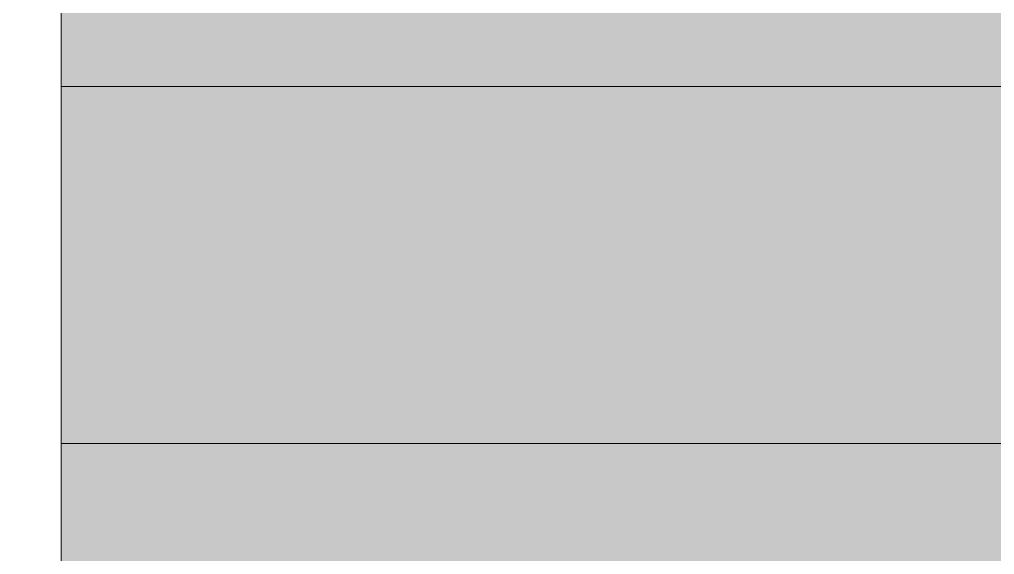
# Model space of a CAD drawing. Header units: inches. Extents: x 20139 to 37433, y -23296 to -20170.
# Drawn here: x 31328.216 to 31330.945, y -22544.613 to -22543.115 of the extents above; entities that cross this region are included whole.
import ezdxf

# ---------------------------------------------------------------- set-up
doc = ezdxf.new("R2010")
doc.units = ezdxf.units.IN
doc.header["$MEASUREMENT"] = 0
for name, color, linetype, lineweight in [('A-GLAZ-CURT', 52, 'Continuous', 9), ('A-GLAZ-CWMG', 51, 'Continuous', 9), ('S-COLS', 52, 'Continuous', 9)]:
    doc.layers.add(name, color=color, linetype=linetype, lineweight=lineweight)

# ---------------------------------------------------------------- blocks, each defined once
blk = doc.blocks.new('HSS-Hollow Structural Section-Column - HSS6X6X1_4-V88-Level 1')
at = {"layer": 'S-COLS'}
h = blk.add_hatch(dxfattribs=at)
h.set_pattern_fill('FP_24', color=256, style=0, pattern_type=2)
h.set_pattern_definition([(225, (31331.1, -22543.053), (23.758788, -23.758788), []), (225, (31331.1, -22579.053), (23.758788, -23.758788), [])])
h.paths.add_polyline_path([(-2.534, 3), (-2.8635, 2.8635), (-3, 2.534), (-2.6988, 2.6988)], flags=0)
h.paths.add_polyline_path([(2.534, 3), (-2.534, 3), (-2.534, 2.767), (2.534, 2.767)], flags=0)
h.paths.add_polyline_path([(2.534, 3), (2.6988, 2.6988), (3, 2.534), (2.8635, 2.8635)], flags=0)
h.paths.add_polyline_path([(-3, -2.534), (-2.8635, -2.8635), (-2.534, -3), (-2.6988, -2.6988)], flags=0)
h.paths.add_polyline_path([(-2.767, 2.534), (-3, 2.534), (-3, -2.534), (-2.767, -2.534)], flags=0)
h.paths.add_polyline_path([(3, -2.534), (2.6988, -2.6988), (2.534, -3), (2.8635, -2.8635)], flags=0)
h.paths.add_polyline_path([(3, 2.534), (2.767, 2.534), (2.767, -2.534), (3, -2.534)], flags=0)
h.paths.add_polyline_path([(-2.534, -2.767), (-2.534, -3), (2.534, -3), (2.534, -2.767)], flags=0)
at = {"layer": 'S-COLS', "lineweight": 15}
blk.add_line((2.767, -2.534), (2.767, 2.534), dxfattribs=at)
blk = doc.blocks.new('System Panel - Glazed-V109-Level 1')
at = {"layer": 'A-GLAZ-CURT', "transparency": 33554649}
h = blk.add_hatch(color=256, dxfattribs=at)
h.paths.add_polyline_path([(-1.7391, -1.25), (16.5938, -1.25), (16.5938, -0.25), (-4.5938, -0.25), (-4.5938, -1.25)], flags=0)
h.paths.add_polyline_path([(-10.5938, -1.25), (-10.5938, -0.25), (-16.5937, -0.25), (-16.5937, -1.25)], flags=0)
h.paths.add_polyline_path([(-10.3608, -1.25), (-4.8268, -1.25), (-4.8268, -0.25), (-10.3608, -0.25)], flags=0)
at = {"layer": 'A-GLAZ-CURT'}
for p, q in [((-10.3608, -0.25), (-4.8268, -0.25)), ((-10.3608, -0.25), (-4.8268, -0.25)), ((-4.8268, -1.25), (-10.3608, -1.25)), ((-4.8268, -1.25), (-10.3608, -1.25))]:
    blk.add_line(p, q, dxfattribs=at)
blk = doc.blocks.new('Rectangular Mullion - Rectangular Mullion 1-V110-Level 1')
at = {"layer": 'A-GLAZ-CWMG'}
h = blk.add_hatch(color=256, dxfattribs=at)
h.paths.add_polyline_path([(22070.2652, -22545.0528), (22075.4072, -22545.0528), (22075.4072, -22544.3028), (22069.8732, -22544.3028), (22069.8732, -22545.0528)], flags=0)
h.paths.add_polyline_path([(22096.8277, -22545.0528), (22096.8277, -22544.3028), (22075.6402, -22544.3028), (22075.6402, -22545.0528), (22078.4948, -22545.0528)], flags=0)
h.paths.add_polyline_path([(22069.8732, -22543.3028), (22075.4072, -22543.3028), (22075.4072, -22541.0528), (22070.2652, -22541.0528), (22070.2652, -22542.9278), (22069.8732, -22542.9278)], flags=0)
h.paths.add_polyline_path([(22096.8277, -22543.3028), (22096.8277, -22541.0528), (22075.6402, -22541.0528), (22075.6402, -22543.3028), (22078.4948, -22543.3028)], flags=0)
h = blk.add_hatch(color=256, dxfattribs=at)
h.paths.add_polyline_path([(22070.2652, -22544.3028), (22075.4072, -22544.3028), (22075.4072, -22543.3028), (22069.8732, -22543.3028), (22069.8732, -22544.3028)], flags=0)
h.paths.add_polyline_path([(22075.6402, -22544.3028), (22096.8277, -22544.3028), (22096.8277, -22543.3028), (22075.6402, -22543.3028)], flags=0)

msp = doc.modelspace()

# ---------------------------------------------------------------- block references
at = {"layer": 'A-GLAZ-CURT'}
msp.add_blockref('System Panel - Glazed-V109-Level 1', (31338.69294, -22543.05281), dxfattribs=at)
at = {"layer": 'A-GLAZ-CWMG'}
msp.add_blockref('Rectangular Mullion - Rectangular Mullion 1-V110-Level 1', (9258.45897, 0), dxfattribs=at)
at = {"layer": 'S-COLS', "rotation": 180}
msp.add_blockref('HSS-Hollow Structural Section-Column - HSS6X6X1_4-V88-Level 1', (31331.09919, -22543.05281), dxfattribs=at)

doc.saveas('drawing.dxf')
